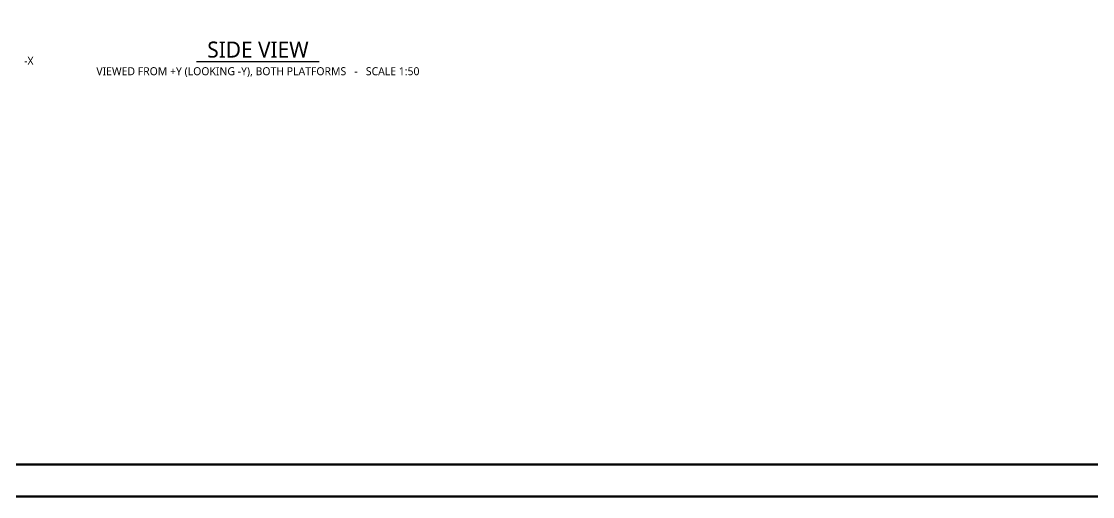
# Model space of a CAD drawing. Header units: millimetres. Extents: x -11795 to 47768, y 22971 to 65021.
# Drawn here: x 14322 to 31045, y 22971 to 30388 of the extents above; entities that cross this region are included whole.
import ezdxf
from ezdxf.enums import TextEntityAlignment as Align

# ---------------------------------------------------------------- set-up
doc = ezdxf.new("R2010")
doc.units = ezdxf.units.MM
for name, color, linetype, lineweight in [('AXES', 6, 'Continuous', 25), ('FRAME', 7, 'Continuous', 50), ('TEXT', 2, 'Continuous', 25)]:
    doc.layers.add(name, color=color, linetype=linetype, lineweight=lineweight)
doc.styles.add('OpenSans', font='OpenSans-Regular.ttf')

msp = doc.modelspace()

# ---------------------------------------------------------------- linework, layer by layer
at = {"layer": 'FRAME'}
for points in [[(-11794.6, 22971.3), (47655.4, 22971.3), (47655.4, 65021.3), (-11794.6, 65021.3)], [(-11294.6, 23471.3), (47155.4, 23471.3), (47155.4, 64521.3), (-11294.6, 64521.3)]]:
    msp.add_lwpolyline(points, close=True, dxfattribs=at)
at = {"layer": 'TEXT'}
msp.add_line((17058.3, 29760.6), (18970.8, 29760.6), dxfattribs=at)

# ---------------------------------------------------------------- texts
at = {"layer": 'AXES', "style": 'OpenSans'}
msp.add_text('-X', height=125, dxfattribs=at).set_placement((14364.2, 29710.6))
at = {"layer": 'TEXT', "style": 'OpenSans'}
for s, height, p in [('SIDE VIEW', 250, (18014.6, 30073.1)), ('VIEWED FROM +Y (LOOKING -Y), BOTH PLATFORMS   -   SCALE 1:50', 125, (18014.6, 29673.1))]:
    msp.add_text(s, height=height, dxfattribs=at).set_placement(p, align=Align.TOP_CENTER)

doc.saveas('drawing.dxf')
